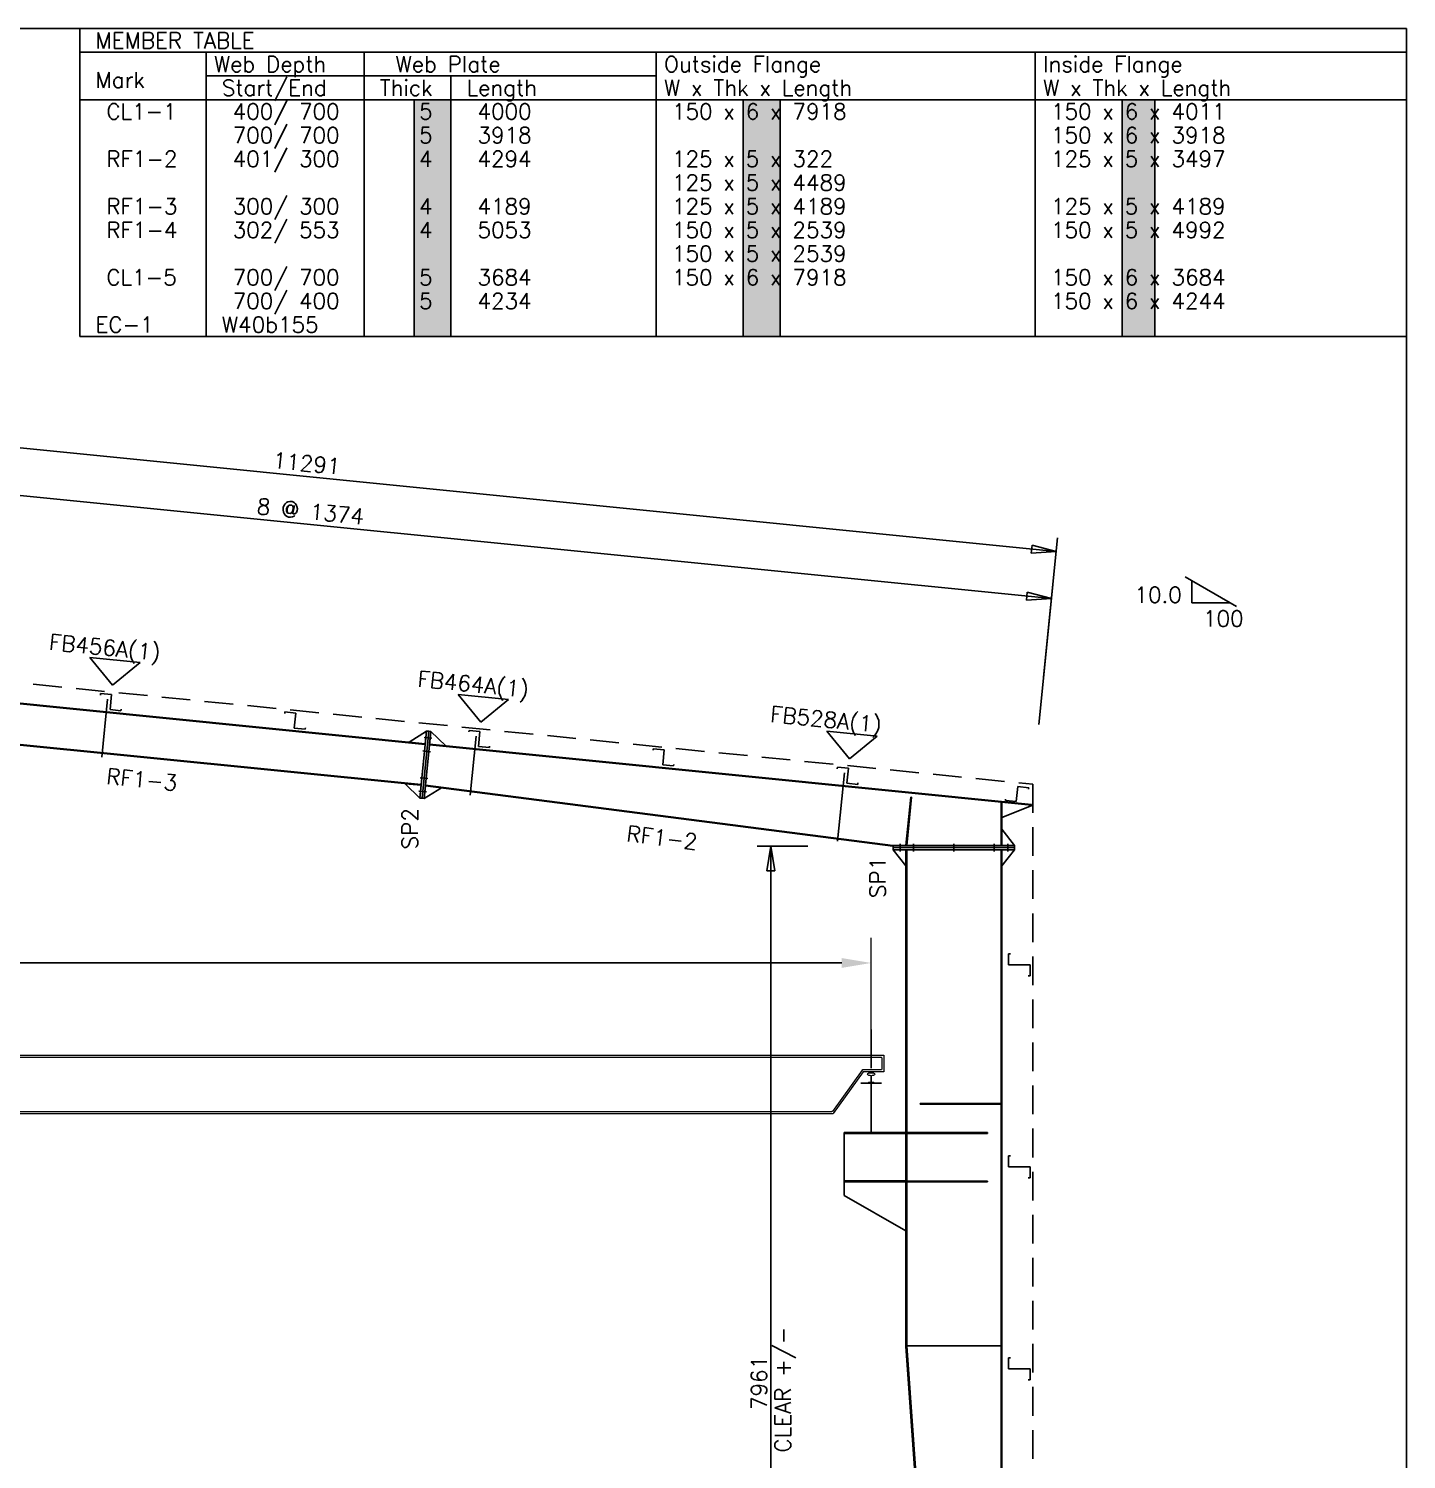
# Model space of a CAD drawing. Header units: millimetres. Extents: x 0 to 28190, y 0 to 19934.
# Drawn here: x 17965 to 28190, y 9314 to 19934 of the extents above; entities that cross this region are included whole.
import ezdxf

# ---------------------------------------------------------------- set-up
doc = ezdxf.new("R2010")
doc.units = ezdxf.units.MM
doc.header["$MEASUREMENT"] = 0
doc.linetypes.add('CONTIN', pattern=[0])
doc.linetypes.add('DASHED', pattern=[319.6, 213.1, -106.5])
doc.layers.get('0').update_dxf_attribs({"linetype": 'CONTIN'})
for name, color, linetype in [('1', 7, 'CONTIN'), ('10', 10, 'CONTIN'), ('11', 7, 'CONTIN'), ('12', 6, 'CONTIN'), ('14', 7, 'CONTIN'), ('2', 6, 'CONTIN'), ('22', 7, 'CONTIN'), ('26', 7, 'CONTIN'), ('3', 7, 'CONTIN'), ('5', 5, 'DASHED')]:
    doc.layers.add(name, color=color, linetype=linetype)
doc.layers.add('COLUMN', color=5, linetype='CONTINUOUS', lineweight=70)
doc.styles.add('SIMPLEX', font='SIMPLEX')

# ---------------------------------------------------------------- blocks, each defined once
blk = doc.blocks.new('RF1TBL')
for p, q in [((-9845.2021, 0), (-9845.2021, -2285.4934)), ((-9845.2021, 0), (0, 0)), ((0, 0), (0, -2285.4934)), ((-9845.2021, -175.80717), (0, -175.80717)), ((-9845.2021, -175.80717), (-9845.2021, -2285.4934)), ((-9845.2021, -175.80717), (-9845.2021, -2285.4934)), ((-9845.2021, -175.80717), (-9845.2021, -2285.4934)), ((-8907.5635, -175.80717), (-8907.5635, -2285.4934)), ((-7735.5161, -175.80717), (-7735.5161, -2285.4934)), ((-5567.2275, -175.80717), (-5567.2275, -2285.4934)), ((-2754.3127, -175.80717), (-2754.3127, -2285.4934)), ((-8907.5635, -351.61435), (-5567.2275, -351.61435)), ((-7090.8896, -351.61435), (-7090.8896, -2285.4934)), ((-9845.2021, -527.42151), (0, -527.42151)), ((-9845.2021, -2285.4934), (0, -2285.4934)), ((-9845.2021, -2285.4934), (0, -2285.4934))]:
    blk.add_line(p, q)
at = {"layer": '14', "style": 'SIMPLEX'}
for s, p in [('MEMBER TABLE', (-9727.9971, -146.50598)), ('Web Depth', (-8848.9609, -322.31314)), ('Web Plate', (-7501.1064, -322.31314)), ('Outside Flange', (-5508.6255, -322.31314)), ('Inside Flange', (-2695.7102, -322.31314)), ('Mark', (-9727.9971, -439.51797)), ('Start/End', (-8790.3594, -498.12033)), ('Thick', (-7618.311, -498.12033)), ('Length', (-6973.6846, -498.12033)), ('W x Thk x Length', (-5508.6255, -498.12033)), ('W x Thk x Length', (-2695.7102, -498.12033))]:
    blk.add_text(s, height=117.204788, dxfattribs=at).set_placement(p)
at = {"layer": '26', "style": 'SIMPLEX'}
for s, p in [(' CL1-1', (-9727.9971, -673.92749)), (' 400/ 700', (-8790.3584, -673.92749)), ('    5', (-7676.9136, -673.92749)), (' 4000', (-6973.6846, -673.92749)), ('150 x 6 x 7918', (-5450.0225, -673.92749)), ('150 x 6 x 4011', (-2637.1079, -673.92749)), (' 700/ 700', (-8790.3584, -849.73474)), ('    5', (-7676.9136, -849.73474)), (' 3918', (-6973.6846, -849.73474)), ('150 x 6 x 3918', (-2637.1079, -849.73474)), (' RF1-2', (-9727.9971, -1025.5419)), (' 401/ 300', (-8790.3584, -1025.5419)), ('    4', (-7676.9136, -1025.5419)), (' 4294', (-6973.6846, -1025.5419)), ('125 x 5 x 322', (-5450.0225, -1025.5419)), ('125 x 5 x 3497', (-2637.1079, -1025.5419)), ('125 x 5 x 4489', (-5450.0225, -1201.349)), (' RF1-3', (-9727.9971, -1377.1563)), (' 300/ 300', (-8790.3584, -1377.1563)), ('    4', (-7676.9136, -1377.1563)), (' 4189', (-6973.6846, -1377.1563)), ('125 x 5 x 4189', (-5450.0225, -1377.1563)), ('125 x 5 x 4189', (-2637.1079, -1377.1563)), (' RF1-4', (-9727.9971, -1552.9634)), (' 302/ 553', (-8790.3584, -1552.9634)), ('    4', (-7676.9136, -1552.9634)), (' 5053', (-6973.6846, -1552.9634)), ('150 x 5 x 2539', (-5450.0225, -1552.9634)), ('150 x 5 x 4992', (-2637.1079, -1552.9634)), ('150 x 5 x 2539', (-5450.0225, -1728.7706)), (' CL1-5', (-9727.9971, -1904.5778)), (' 700/ 700', (-8790.3584, -1904.5778)), ('    5', (-7676.9136, -1904.5778)), (' 3684', (-6973.6846, -1904.5778)), ('150 x 6 x 7918', (-5450.0225, -1904.5778)), ('150 x 6 x 3684', (-2637.1079, -1904.5778)), (' 700/ 400', (-8790.3584, -2080.385)), ('    5', (-7676.9136, -2080.385)), (' 4234', (-6973.6846, -2080.385)), ('150 x 6 x 4244', (-2637.1079, -2080.385)), ('EC-1', (-9727.9971, -2256.1921)), ('W40b155', (-8790.3584, -2256.1921))]:
    blk.add_text(s, height=117.204788, dxfattribs=at).set_placement(p)
blk = doc.blocks.new('WSECTN')
for p, q in [((-76.2, 25.4), (76.2, 25.4)), ((0, 0), (0, 25.4)), ((-76.2, 0), (76.2, 0))]:
    blk.add_line(p, q)
blk = doc.blocks.new('ZCOL')
for p, q in [((10.2, 0), (0, 0)), ((0, 0), (0, -25.4)), ((10.2, -2.5), (10.2, 0)), ((-10.2, -25.4), (-10.2, -22.9)), ((0, -25.4), (-10.2, -25.4))]:
    blk.add_line(p, q)
blk = doc.blocks.new('MARKER')
for p, q in [((187.527664, 187.527664), (-187.52766, 187.527664)), ((-187.52766, 187.527664), (0, 0)), ((0, 0), (187.527664, 187.527664))]:
    blk.add_line(p, q)
blk = doc.blocks.new('ARROWF')
for p, q in [((0, 0), (-183, 30)), ((-183, 30), (-183, -30)), ((-183, -30), (0, 0))]:
    blk.add_line(p, q)
blk = doc.blocks.new('RAIL')
at = {"layer": 'COLUMN', "lineweight": 0}
for p, q in [((37, 0), (-37, 0)), ((-27, 103), (27, 103)), ((-15, 83), (-27, 83)), ((-27, 8), (-15, 8)), ((-5, 18), (-5, 73)), ((5, 73), (5, 18)), ((27, 83), (15, 83)), ((15, 8), (27, 8))]:
    blk.add_line(p, q, dxfattribs=at)
for centre, start, end in [((-27, 93), 90, 180), ((-27, 93), 180, 270), ((-27, -2), 90, 169.2104), ((-15, 73), 0, 90), ((-15, 18), 270, 0), ((15, 73), 90, 180), ((15, 18), 180, 270), ((27, 93), 0, 90), ((27, 93), 270, 0), ((27, -2), 10.7896, 90)]:
    blk.add_arc(centre, 10, start, end, dxfattribs=at)
blk = doc.blocks.new('A$C5D5B3472')
at = {"lineweight": 0}
for p, q in [((-3050, 0), (-24040, 0)), ((-24040, 0), (-24040, -127)), ((-24025, -20), (-24025, -107)), ((-3070, -15), (-24020, -15)), ((-24040, -127), (-23882, -127)), ((-24020, -112), (-23877, -112)), ((-23882, -127), (-23651, -449)), ((-23873, -115), (-23645, -432)), ((-3449, -434), (-23641, -434)), ((-3439, -449), (-23651, -449))]:
    blk.add_line(p, q, dxfattribs=at)
for centre, start, end in [((-24020, -20), 90, 180), ((-24020, -107), 180, 270), ((-23877, -117), 35.6722, 90), ((-23641, -429), 215.6722, 270)]:
    blk.add_arc(centre, 5, start, end, dxfattribs=at)

msp = doc.modelspace()

# ---------------------------------------------------------------- hatches: boundary and pattern name
at = {"linetype": 'Continuous'}
h = msp.add_hatch(color=256, dxfattribs=at)
h.dxf.hatch_style = 1
h.paths.add_polyline_path([(23267, 19406.6), (23543.5, 19406.6), (23543.5, 17648.5), (23267, 17648.5)])
h.paths.add_polyline_path([(20825.9, 19406.6), (21098.7, 19406.6), (21098.7, 17648.5), (20825.9, 17648.5)])
h.paths.add_polyline_path([(26079.9, 19406.6), (26323.1, 19406.6), (26323.1, 17648.5), (26079.9, 17648.5)])

# ---------------------------------------------------------------- linework, layer by layer
at = {"color": 6, "lineweight": 13}
msp.add_line((24217.7, 12273.9), (24217.7, 13186.1), dxfattribs=at)
at = {"color": 6}
msp.add_line((4366.4, 12998.6), (23998.9, 12998.6), dxfattribs=at)
at = {"linetype": 'Continuous'}
for points in [[(20825.9, 19406.6), (21098.7, 19406.6), (21098.7, 17648.5), (20825.9, 17648.5)], [(23267, 19406.6), (23543.5, 19406.6), (23543.5, 17648.5), (23267, 17648.5)], [(26079.9, 19406.6), (26323.1, 19406.6), (26323.1, 17648.5), (26079.9, 17648.5)]]:
    msp.add_lwpolyline(points, close=True, dxfattribs=at)
at = {"color": 6, "linetype": 'Continuous'}
msp.add_solid([(23998.9, 12962.1), (23998.9, 13035), (24217.7, 12998.6)], dxfattribs=at)
at = {"layer": '1'}
for p, q in [((16740.9, 15037.5), (20908.6, 14620.8)), ((16740.9, 15037.5), (20908.6, 14620.8)), ((20909.1, 14625.7), (16741.4, 15042.5)), ((18551.3, 14955.6), (18508.3, 14526)), ((20878.3, 14317.3), (16710.6, 14734)), ((16711.1, 14739), (20878.8, 14322.3)), ((16711.1, 14739), (20878.8, 14322.3)), ((20789.7, 14637.7), (20918.6, 14720.3)), ((20868.8, 14222.7), (20918.6, 14720.3)), ((20934.5, 14718.7), (20884.8, 14221.2)), ((20934.5, 14718.7), (20884.8, 14221.2)), ((20900.7, 14219.6), (20950.4, 14717.1)), ((20901, 14671.8), (20958.1, 14666.1)), ((20901, 14671.8), (20958.1, 14666.1)), ((20909.1, 14625.7), (20918.6, 14720.3)), ((20934.5, 14718.7), (20918.6, 14720.3)), ((20918.6, 14720.3), (20918.6, 14720.3)), ((20934.5, 14718.7), (20950.4, 14717.1)), ((20941, 14622.6), (20950.4, 14717.1)), ((21060.4, 14610.6), (20950.4, 14717.1)), ((20950.4, 14717.1), (20950.4, 14717.1)), ((21285.4, 14682.1), (21241.6, 14243.8)), ((20909.1, 14625.7), (20789.7, 14637.7)), ((20878.8, 14322.3), (20908.6, 14620.8)), ((20891, 14572.3), (20948.1, 14566.6)), ((20891, 14572.3), (20948.1, 14566.6)), ((20908.6, 14620.8), (20909.1, 14625.7)), ((20940.5, 14617.6), (20910.6, 14318.6)), ((20940.5, 14617.6), (20941, 14622.6)), ((20940.5, 14617.6), (25181.7, 14193.5)), ((20940.5, 14617.6), (25407.2, 14170.9)), ((25407.7, 14175.9), (20941, 14622.6)), ((20941, 14622.6), (21060.4, 14610.6)), ((20871.1, 14373.3), (20928.2, 14367.6)), ((20871.1, 14373.3), (20928.2, 14367.6)), ((24019.6, 14408.7), (23968.9, 13901.4)), ((20878.3, 14317.3), (20758.9, 14329.2)), ((20758.9, 14329.2), (20868.8, 14222.7)), ((20861.2, 14273.8), (20918.3, 14268.1)), ((20861.2, 14273.8), (20918.3, 14268.1)), ((20878.3, 14317.3), (20868.8, 14222.7)), ((20878.8, 14322.3), (20878.3, 14317.3)), ((20878.8, 14322.3), (20878.8, 14322.3)), ((20910.1, 14313.6), (20900.7, 14219.6)), ((21029.1, 14298.3), (20900.7, 14219.6)), ((20910.7, 14318.6), (20910.1, 14313.6)), ((24378, 13866.3), (20910.1, 14313.6)), ((20910.1, 14313.6), (21029.1, 14298.3)), ((20910.6, 14318.6), (24378.7, 13871.3)), ((20910.7, 14318.6), (24378.7, 13871.3)), ((20884.8, 14221.2), (20868.8, 14222.7)), ((20868.8, 14222.7), (20868.8, 14222.7)), ((20884.8, 14221.2), (20900.7, 14219.6)), ((20900.7, 14219.6), (20900.7, 14219.6)), ((24511.5, 14229.8), (24475.7, 13871.6)), ((24511.5, 14229.8), (24475.7, 13871.6)), ((24517.5, 14229.2), (24481.7, 13871)), ((24517.5, 14229.2), (24481.7, 13871)), ((24517.5, 14229.2), (24511.5, 14229.8)), ((24517.5, 14229.2), (24511.5, 14229.8)), ((25181.7, 13871.3), (25181.7, 14193.5)), ((25181.7, 14193), (25181.7, 13871.3)), ((25181.7, 14193), (25186.7, 14193)), ((25186.7, 13871.3), (25186.7, 14193)), ((25186.7, 14193), (25416.7, 14170)), ((25416.7, 14170), (25186.7, 14078)), ((25407.2, 14170.9), (25407.7, 14175.9)), ((25186.7, 13871.3), (25186.7, 13991.3)), ((25186.7, 13991.3), (25281.7, 13871.3)), ((24378.7, 13871.3), (24378, 13866.3)), ((24378.7, 13871.3), (25181.7, 13871.3)), ((24381.7, 13855.3), (24381.7, 13871.3)), ((24381.7, 13871.3), (25281.7, 13871.3)), ((25281.7, 13855.3), (24381.7, 13855.3)), ((25281.7, 13855.3), (24381.7, 13855.3)), ((24381.7, 13855.3), (24381.7, 13839.3)), ((24381.7, 13839.3), (25281.7, 13839.3)), ((24475.7, 13719.3), (24381.7, 13839.3)), ((24381.7, 13839.3), (24381.7, 13839.3)), ((24475.7, 13839.3), (24381.7, 13839.3)), ((24431.7, 13884), (24431.7, 13826.6)), ((24431.7, 13884), (24431.7, 13826.6)), ((24481.7, 13871), (24475.7, 13871.6)), ((24481.7, 13871), (24475.7, 13871.6)), ((24481.7, 13839.3), (24475.7, 13839.3)), ((24475.7, 13839.3), (24475.7, 10155.6)), ((24475.7, 13839.3), (24475.7, 13719.3)), ((24481.7, 10155.6), (24481.7, 13839.3)), ((24481.7, 13839.3), (24481.7, 13839.3)), ((24481.7, 13839.3), (25181.7, 13839.3)), ((24481.7, 10155.6), (24481.7, 13839.3)), ((24531.7, 13884), (24531.7, 13826.6)), ((24531.7, 13884), (24531.7, 13826.6)), ((24831.7, 13884), (24831.7, 13826.6)), ((24831.7, 13884), (24831.7, 13826.6)), ((25131.7, 13884), (25131.7, 13826.6)), ((25131.7, 13884), (25131.7, 13826.6)), ((25181.7, 13871.3), (25186.7, 13871.3)), ((25181.7, 10155.6), (25181.7, 13839.3)), ((25181.7, 5921.6), (25181.7, 13839.3)), ((25181.7, 13839.3), (25187.7, 13839.3)), ((25186.7, 13871.3), (25281.7, 13871.3)), ((25187.7, 13839.3), (25187.7, 5921.6)), ((25187.7, 13839.3), (25187.7, 13719.3)), ((25187.7, 13719.3), (25281.7, 13839.3)), ((25187.7, 13839.3), (25281.7, 13839.3)), ((25231.7, 13884), (25231.7, 13826.6)), ((25231.7, 13884), (25231.7, 13826.6)), ((25281.7, 13855.3), (25281.7, 13871.3)), ((25281.7, 13871.3), (25281.7, 13871.3)), ((25281.7, 13855.3), (25281.7, 13839.3)), ((25281.7, 13839.3), (25281.7, 13839.3)), ((25181.7, 11955.6), (24581.7, 11955.6)), ((24581.7, 11955.6), (24581.7, 11949.6)), ((25181.7, 11955.6), (24581.7, 11955.6)), ((24581.7, 11955.6), (24581.7, 11949.6)), ((25181.7, 11949.6), (24581.7, 11949.6)), ((25181.7, 11949.6), (24581.7, 11949.6)), ((25181.7, 11955.6), (25181.7, 11949.6)), ((25181.7, 11955.6), (25181.7, 11949.6)), ((24475.7, 11739.6), (24017.7, 11739.6)), ((24017.7, 11739.6), (24017.7, 11373.6)), ((24475.7, 11739.6), (24017.7, 11739.6)), ((24017.7, 11739.6), (24017.7, 11373.6)), ((24475.7, 11731.6), (24017.7, 11731.6)), ((24475.7, 11731.6), (24017.7, 11731.6)), ((25081.7, 11739.6), (24481.7, 11739.6)), ((24481.7, 11739.6), (24481.7, 11733.6)), ((25081.7, 11739.6), (24481.7, 11739.6)), ((24481.7, 11739.6), (24481.7, 11733.6)), ((25081.7, 11733.6), (24481.7, 11733.6)), ((25081.7, 11733.6), (24481.7, 11733.6)), ((25081.7, 11739.6), (25081.7, 11733.6)), ((25081.7, 11739.6), (25081.7, 11733.6)), ((24017.7, 11381.6), (24475.7, 11381.6)), ((24017.7, 11381.6), (24475.7, 11381.6)), ((24017.7, 11373.6), (24475.7, 11373.6)), ((24017.7, 11373.6), (24017.7, 11273.6)), ((24017.7, 11373.6), (24475.7, 11373.6)), ((25081.7, 11379.6), (24481.7, 11379.6)), ((24481.7, 11379.6), (24481.7, 11373.6)), ((25081.7, 11379.6), (24481.7, 11379.6)), ((24481.7, 11379.6), (24481.7, 11373.6)), ((25081.7, 11373.6), (24481.7, 11373.6)), ((25081.7, 11373.6), (24481.7, 11373.6)), ((25081.7, 11379.6), (25081.7, 11373.6)), ((25081.7, 11379.6), (25081.7, 11373.6)), ((24017.7, 11273.6), (24475.7, 11009.2)), ((24481.7, 10155.6), (24475.7, 10155.2)), ((24481.7, 10155.6), (24475.7, 10155.6)), ((24475.7, 10155.2), (24775.7, 5921.6)), ((24781.7, 5921.6), (24481.7, 10155.6)), ((24481.7, 10155.6), (24481.7, 10155.6)), ((24481.7, 10155.6), (25181.7, 10155.6)), ((25181.7, 10155.6), (24481.7, 10155.6)), ((24781.7, 5922.1), (24481.7, 10155.6)), ((25181.7, 5921.6), (25181.7, 10155.6))]:
    msp.add_line(p, q, dxfattribs=at)
at = {"layer": '12'}
for p, q in [((25462.1, 14769.8), (25565.6, 15804.5)), ((23746.6, 13866.3), (23371.6, 13866.3))]:
    msp.add_line(p, q, dxfattribs=at)
at = {"layer": '2'}
for p, q in [((14355.4, 17176.1), (25590.4, 16052.6)), ((14320.4, 16826.2), (25555.4, 15702.7)), ((25497.1, 15119.6), (25600.6, 16154.4)), ((23473.8, 5905.6), (23473.8, 13866.3)), ((24217.7, 12218.1), (24217.7, 12503.7))]:
    msp.add_line(p, q, dxfattribs=at)
at = {"layer": '22'}
for p, q in [((28189.6, 19934), (0, 19934)), ((28189.6, 0), (28189.6, 19934))]:
    msp.add_line(p, q, dxfattribs=at)
at = {"layer": '3'}
for p, q in [((26929.6, 15644.3), (26548, 15864.7)), ((26596.7, 15836.5), (26596.7, 15672.5)), ((26880.9, 15672.5), (26596.7, 15672.5))]:
    msp.add_line(p, q, dxfattribs=at)
at = {"layer": '5'}
for p, q in [((14182.7, 15449.1), (25417.7, 14325.6)), ((25417.7, 14325.6), (25417.7, 8405.6))]:
    msp.add_line(p, q, dxfattribs=at)

# ---------------------------------------------------------------- block references
msp.add_blockref('RF1TBL', (28189.6, 19934))
at = {"lineweight": 0, "xscale": -0.9635180755635211, "yscale": 0.9635180755635211, "zscale": 0.9635180755635211}
msp.add_blockref('A$C5D5B3472', (1148.1, 12312.9), dxfattribs=at)
at = {"color": 3, "linetype": 'ByBlock', "lineweight": 0, "ltscale": 5, "extrusion": (0, 0, -1), "xscale": 0.7260635097377011, "yscale": 0.7260635097377011, "zscale": -0.7260635097377012}
msp.add_blockref('RAIL', (-24217.7, 12105.6), dxfattribs=at)
at = {"layer": '1', "yscale": 14.40944769999999, "zscale": 14.40944769999999, "rotation": 180}
msp.add_blockref('WSECTN', (24217.7, 12105.6), dxfattribs=at)
at = {"layer": '10'}
for p, xscale, yscale, zscale, rotation in [((18569.3, 14878.9), 7.999999999999999, -4.4055119, -4.4055119, 354.2894053000002), ((19936.4, 14742.2), 7.999999999999999, -4.4055119, -4.4055119, 354.2894053000002), ((21303.5, 14605.5), 7.999999999999999, -4.4055119, -4.4055119, 354.2894053000002), ((22670.6, 14468.7), 7.999999999999999, -4.4055119, -4.4055119, 354.2894053000002), ((24037.6, 14332), 7.999999999999999, -4.4055119, -4.4055119, 354.2894053000002), ((25294.8, 14196.1), -7.999999999999999, -4.4055009, -4.4055009, 354.2894053000002), ((25236.7, 12985.6), -7.999999999999999, -6.374015799999997, -6.374015799999997, 270.000015), ((25236.7, 11485.6), -7.999999999999999, -6.374015799999997, -6.374015799999997, 270.000015), ((25236.7, 9985.6), -7.999999999999999, -6.374015799999997, -6.374015799999997, 270.000015)]:
    msp.add_blockref('ZCOL', p, dxfattribs=dict(at, xscale=xscale, yscale=yscale, zscale=zscale, rotation=rotation))
at = {"layer": '2'}
for p, rotation in [((25590.4, 16052.6), 354.2894053000002), ((25555.4, 15702.7), 354.2894053000002), ((23473.8, 13866.3), 90)]:
    msp.add_blockref('ARROWF', p, dxfattribs=dict(at, rotation=rotation))
at = {"layer": '3', "rotation": 354.2894053000002}
for p in [(18587.4, 15060.1), (21321.6, 14786.6), (24055.8, 14513.2)]:
    msp.add_blockref('MARKER', p, dxfattribs=at)

# ---------------------------------------------------------------- texts
at = {"layer": '11', "style": 'SIMPLEX'}
for s, rotation, p in [('11291', 354.28941, (19772.7, 16673.6)), ('8 @ 1374', 354.28941, (19653.5, 16332.2)), ('CLEAR +/-', 90, (23620.3, 9364.4)), ('7961', 90, (23444.5, 9680.9))]:
    msp.add_text(s, height=117.2, rotation=rotation, dxfattribs=at).set_placement(p)
at = {"layer": '3', "style": 'SIMPLEX'}
for s, p in [('  10.0', (26010.7, 15672.5)), ('100', (26680.2, 15496.6))]:
    msp.add_text(s, height=117.2, dxfattribs=at).set_placement(p)
for s, rotation, p in [('FB456A(1)', 354.28941, (18113.2, 15324.2)), ('FB464A(1)', 354.28941, (20847.4, 15050.8)), ('FB528A(1)', 354.28941, (23464.9, 14789)), (' RF1-3', 354.2894, (18457.4, 14335.8)), ('SP2', 90, (20852.6, 13841.3)), (' RF1-2', 352.84451, (22317.7, 13912.8)), ('SP1', 90, (24325, 13479.8))]:
    msp.add_text(s, height=117.2, rotation=rotation, dxfattribs=at).set_placement(p)

doc.saveas('drawing.dxf')
